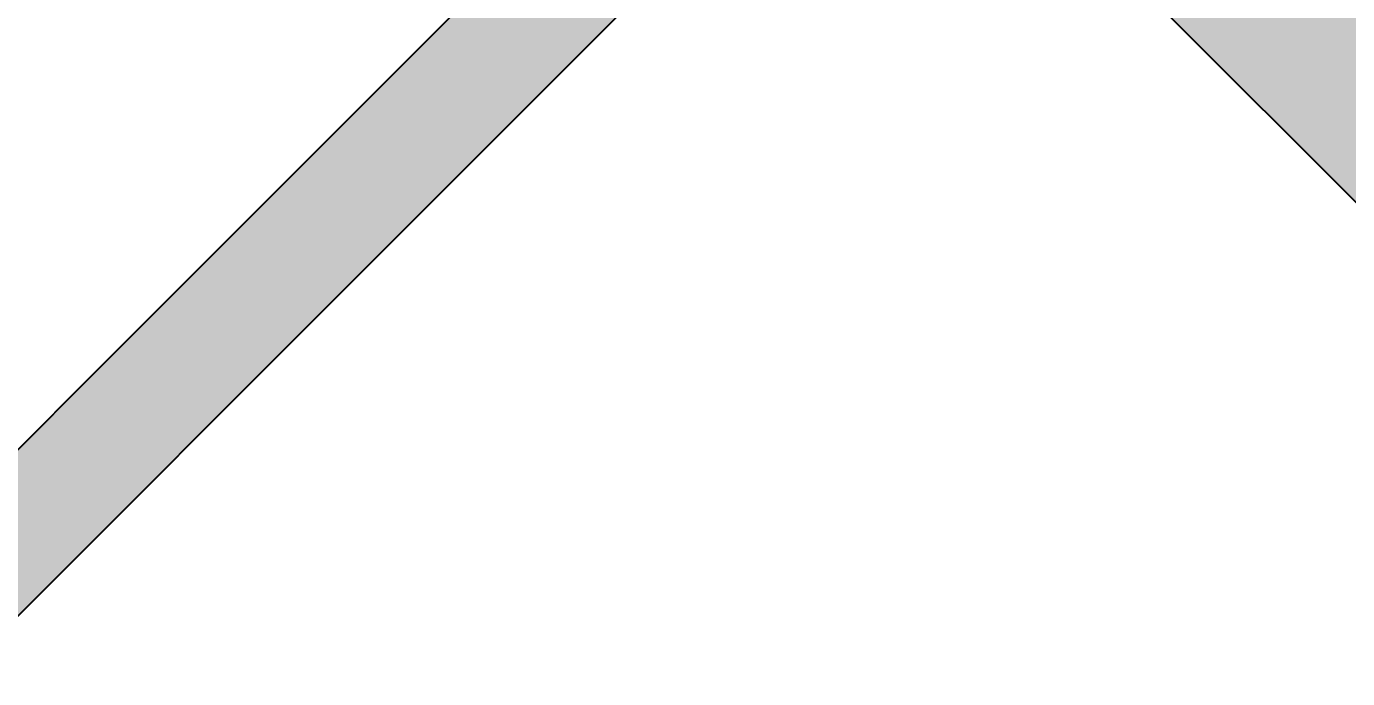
# Model space of a CAD drawing. Extents: x 0 to 420, y 0 to 297.
# Drawn here: x 185.26 to 194.98, y 231.38 to 236.18 of the extents above; entities that cross this region are included whole.
import ezdxf

# ---------------------------------------------------------------- set-up
doc = ezdxf.new("R2010")
doc.units = 0
doc.layers.get('0').update_dxf_attribs({"linetype": 'CONTINUOUS'})
doc.layers.get('DEFPOINTS').update_dxf_attribs({"linetype": 'CONTINUOUS'})
for name, color, linetype in [('L25', 1, 'CONTINUOUS'), ('red', 10, 'CONTINUOUS'), ('T25', 1, 'CONTINUOUS')]:
    doc.layers.add(name, color=color, linetype=linetype)
doc.styles.add('ISO', font='iso3098b.shx')
doc.dimstyles.new('SIGNSDIM', dxfattribs={"dimtxt": 2.5, "dimasz": 0.2, "dimexe": 1.5, "dimexo": 2, "dimtad": 1, "dimdec": 4, "dimlfac": 10, "dimrnd": 1, "dimdsep": 46, "dimtxsty": 'ISO', "dimblk": 'SGNDIM', "dimcen": 2.5, "dimse2": 1, "dimadec": 0, "dimazin": 0, "dimtfac": 1, "dimtdec": 4, "dimtix": 1, "dimtmove": 0, "dimatfit": 3, "dimldrblk": 'SGNDIM', "dimfxl": 1, "dimtolj": 1, "dimtzin": 0, "dimarcsym": 0})

# ---------------------------------------------------------------- blocks, each defined once
blk = doc.blocks.new('SGNDIM')
for p, q in [((0, 4.5), (0, -4.5)), ((0, 0), (-1, 0))]:
    blk.add_line(p, q)
blk = doc.blocks.new('*D23')
at = {"layer": 'DEFPOINTS', "color": 0}
for p in [(216.176, 253.2058), (134.5904, 200.1945), (216.176, 200.1945)]:
    blk.add_point(p, dxfattribs=at)
at = {"layer": 'T25', "color": 0, "lineweight": -2}
blk.add_line((134.5904, 253.0058), (134.5904, 200.3945), dxfattribs=at)
at = {"layer": 'T25', "color": 0, "lineweight": -2, "xscale": 0.2, "yscale": 0.2, "zscale": 0.2}
for p, rotation in [((134.5904, 253.2058), 90), ((134.5904, 200.1945), 270)]:
    blk.add_blockref('SGNDIM', p, dxfattribs=dict(at, rotation=rotation))
at = {"layer": 'T25', "color": 0, "insert": (132.7154, 226.7002), "char_height": 2.5, "attachment_point": 5, "rotation": 90, "style": 'ISO'}
blk.add_mtext('\\A1;530', dxfattribs=at)

msp = doc.modelspace()

# ---------------------------------------------------------------- hatches: boundary and pattern name
at = {"layer": 'L25'}
h = msp.add_hatch(color=256, dxfattribs=at)
h.paths.add_polyline_path([(205.336723, 201.423412), (230.617223, 226.703912), (205.336723, 251.984411), (180.056223, 226.703912)], flags=16)
h.paths.add_polyline_path([(205.336723, 200.200162), (231.840473, 226.703912), (205.336723, 253.207661), (178.832973, 226.703912)])
at = {"layer": 'red'}
h = msp.add_hatch(color=256, dxfattribs=at)
edge = h.paths.add_edge_path()
edge.add_arc((205.336723, 226.703912), 29.50375, 0, 360)
edge = h.paths.add_edge_path(flags=16)
edge.add_line((187.686441, 246.475514), (225.108326, 209.053629))
edge.add_arc((205.336723, 226.703912), 26.50375, 318.2444321, 491.7555679)
edge = h.paths.add_edge_path(flags=16)
edge.add_line((185.56512, 244.354194), (222.987006, 206.932309))
edge.add_arc((205.336723, 226.703912), 26.50375, 138.2444321, 311.7555679, ccw=False)

# ---------------------------------------------------------------- linework, layer by layer
at = {"layer": 'L25'}
for points in [[(205.336723, 200.200162), (231.840473, 226.703912), (205.336723, 253.207661), (178.832973, 226.703912)], [(205.336723, 201.423412), (230.617223, 226.703912), (205.336723, 251.984411), (180.056223, 226.703912)]]:
    msp.add_lwpolyline(points, close=True, dxfattribs=at)
at = {"layer": 'red'}
msp.add_line((185.56512, 244.354194), (222.987006, 206.932309), dxfattribs=at)
msp.add_circle((205.336723, 226.703912), 29.50375, dxfattribs=at)
for start, end in [(318.2444321, 131.7555679), (138.2444321, 311.7555679)]:
    msp.add_arc((205.336723, 226.703912), 26.50375, start, end, dxfattribs=at)

# ---------------------------------------------------------------- dimensions: what is measured, and where the dimension line sits
at = {"layer": 'T25'}
dim = msp.add_linear_dim(base=(134.590427, 200.194537), p1=(216.176006, 253.205786), p2=(216.176006, 200.194537), angle=90, dimstyle='SIGNSDIM', override={"dimse1": 1}, dxfattribs=at)
dim.commit()
dim.dimension.update_dxf_attribs({"geometry": '*D23', "text_midpoint": (132.715427, 226.700162)})

doc.saveas('drawing.dxf')
